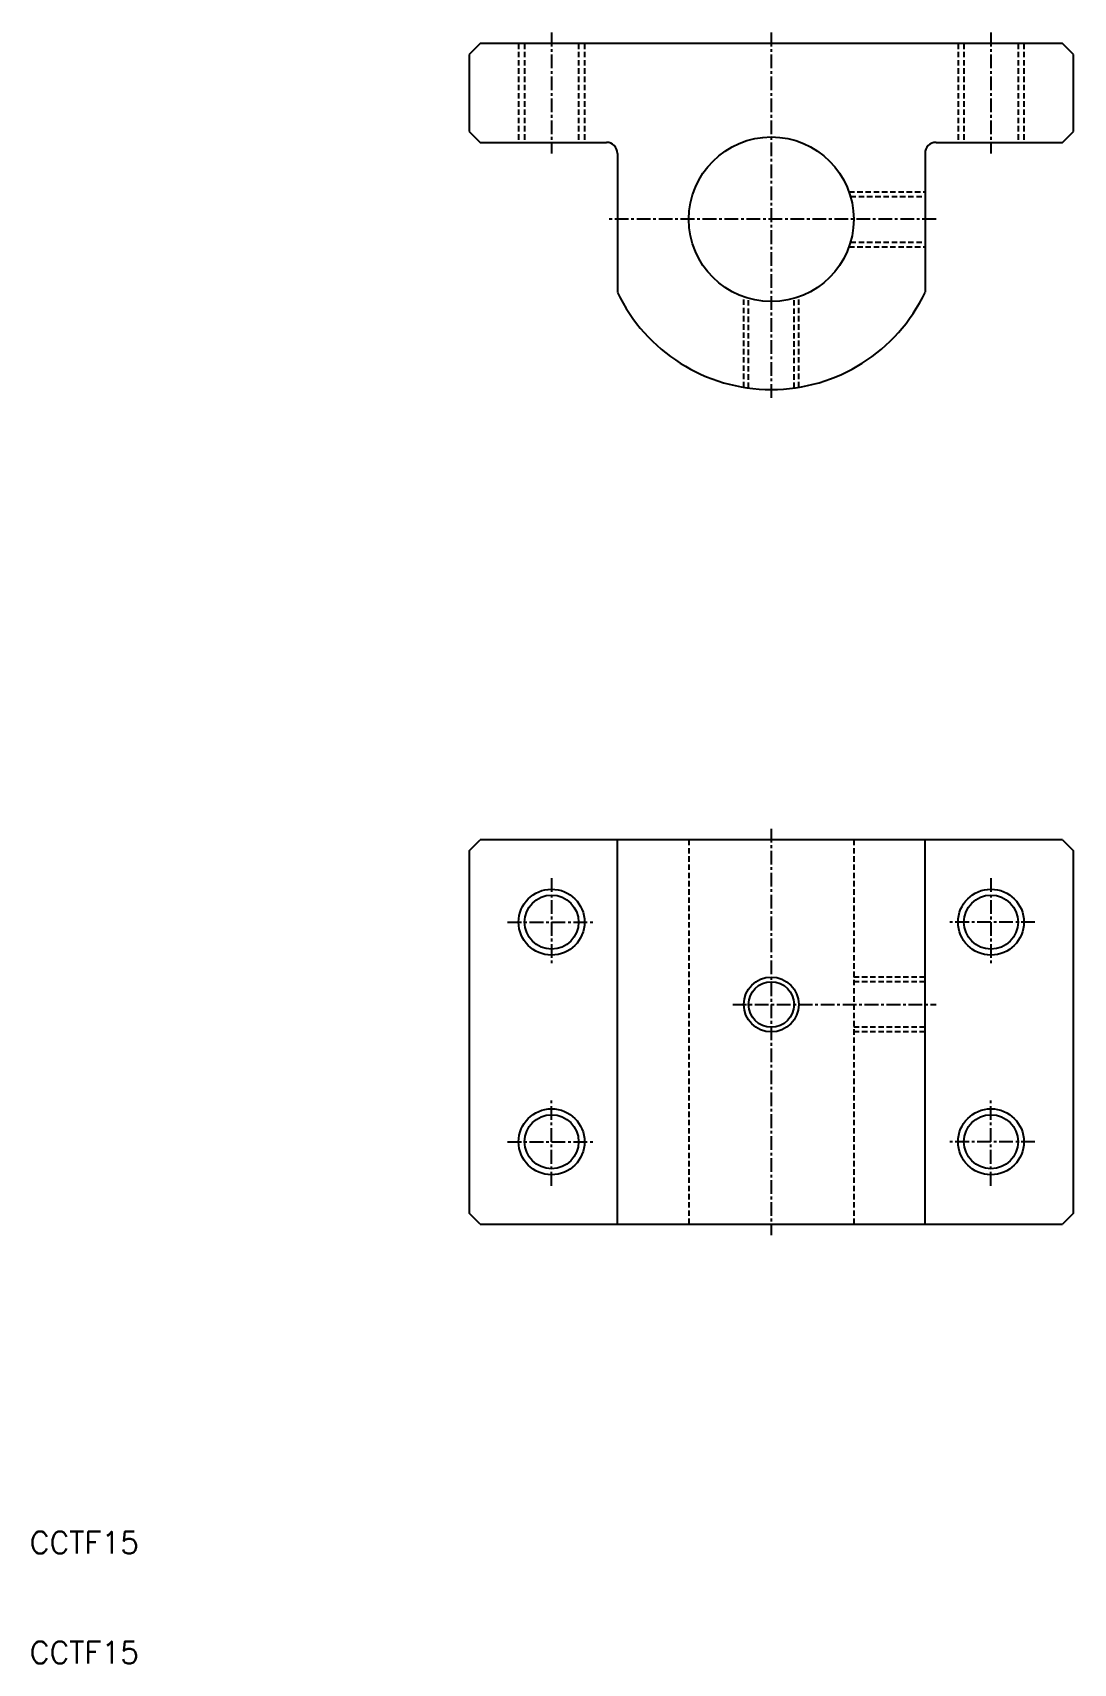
# Model space of a CAD drawing. Extents: x 10 to 105, y 10 to 159.
import ezdxf

# ---------------------------------------------------------------- set-up
doc = ezdxf.new("R2010")
doc.units = 0
doc.linetypes.add('CENTER', pattern=[2, 1.25, -0.25, 0.25, -0.25])
doc.linetypes.add('DASHED', pattern=[0.75, 0.5, -0.25])
doc.layers.get('0').update_dxf_attribs({"linetype": 'CONTINUOUS'})
doc.layers.add('CENTER', color=1, linetype='CENTER')
doc.styles.get("Standard").update_dxf_attribs({"font": 'txt.shx'})

msp = doc.modelspace()

# ---------------------------------------------------------------- linework, layer by layer
at = {"color": 7, "linetype": 'CONTINUOUS'}
for p, q in [((51, 157.5), (50, 156.5)), ((104, 157.5), (51, 157.5)), ((105, 156.5), (104, 157.5)), ((50, 156.5), (50, 149.5)), ((105, 149.5), (105, 156.5)), ((50, 149.5), (51, 148.5)), ((104, 148.5), (105, 149.5)), ((51, 148.5), (62.5, 148.5)), ((63.5, 147.5), (63.5, 134.85)), ((91.5, 147.5), (91.5, 134.85)), ((92.5, 148.5), (104, 148.5)), ((50, 84), (51, 85)), ((104, 85), (51, 85)), ((63.5, 50), (63.5, 85)), ((91.5, 50), (91.5, 85)), ((104, 85), (105, 84)), ((50, 84), (50, 51)), ((105, 51), (105, 84)), ((51, 50), (50, 51)), ((105, 51), (104, 50)), ((51, 50), (104, 50))]:
    msp.add_line(p, q, dxfattribs=at)
at = {"color": 3, "linetype": 'DASHED'}
for p, q in [((54.5, 157.5), (54.5, 148.5)), ((55.04, 157.5), (55.04, 148.5)), ((59.96, 157.5), (59.96, 148.5)), ((60.5, 157.5), (60.5, 148.5)), ((94.5, 157.5), (94.5, 148.5)), ((95.04, 157.5), (95.04, 148.5)), ((99.96, 157.5), (99.96, 148.5)), ((100.5, 157.5), (100.5, 148.5)), ((84.57, 144), (91.5, 144)), ((84.71, 143.57), (91.5, 143.57)), ((84.57, 139), (91.5, 139)), ((84.71, 139.43), (91.5, 139.43)), ((75, 126.2), (75, 134.43)), ((75.43, 126.14), (75.43, 134.29)), ((79.57, 126.14), (79.57, 134.29)), ((80, 126.2), (80, 134.43)), ((70, 85), (70, 50)), ((85, 85), (85, 50)), ((91.5, 72.5), (85, 72.5)), ((91.5, 72.07), (85, 72.07)), ((91.5, 67.93), (85, 67.93)), ((91.5, 67.5), (85, 67.5))]:
    msp.add_line(p, q, dxfattribs=at)
at = {"color": 7, "linetype": 'CONTINUOUS'}
for centre, radius in [((77.5, 141.5), 7.5), ((57.5, 77.5), 2.46), ((97.5, 77.5), 2.46), ((77.5, 70), 2.07), ((57.5, 57.5), 2.46), ((97.5, 57.5), 2.46)]:
    msp.add_circle(centre, radius, dxfattribs=at)
at = {"color": 3, "linetype": 'CONTINUOUS'}
for centre, radius in [((57.5, 77.5), 3), ((97.5, 77.5), 3), ((77.5, 70), 2.5), ((57.5, 57.5), 3), ((97.5, 57.5), 3)]:
    msp.add_circle(centre, radius, dxfattribs=at)
at = {"color": 7, "linetype": 'CONTINUOUS'}
for centre, radius, start, end in [((62.5, 147.5), 1, 0, 90), ((92.5, 147.5), 1, 90, 180), ((77.5, 141.5), 15.5, 205.4146, 334.5854)]:
    msp.add_arc(centre, radius, start, end, dxfattribs=at)
at = {"layer": 'CENTER', "color": 1, "linetype": 'CENTER'}
for p, q in [((57.5, 158.5), (57.5, 147.5)), ((77.5, 158.5), (77.5, 125)), ((97.5, 158.5), (97.5, 147.5)), ((92.5, 141.5), (62.5, 141.5)), ((77.5, 86), (77.5, 49)), ((57.5, 81.5), (57.5, 73.5)), ((97.5, 81.5), (97.5, 73.5)), ((53.5, 77.5), (61.5, 77.5)), ((101.5, 77.5), (93.5, 77.5)), ((74, 70), (92.5, 70)), ((57.5, 53.5), (57.5, 61.5)), ((97.5, 53.5), (97.5, 61.5)), ((53.5, 57.5), (61.5, 57.5)), ((101.5, 57.5), (93.5, 57.5))]:
    msp.add_line(p, q, dxfattribs=at)

# ---------------------------------------------------------------- texts
at = {"color": 7, "linetype": 'CONTINUOUS'}
for p in [(10, 20), (10, 10)]:
    msp.add_text('CCTF15', height=2, dxfattribs=at).set_placement(p)

doc.saveas('drawing.dxf')
